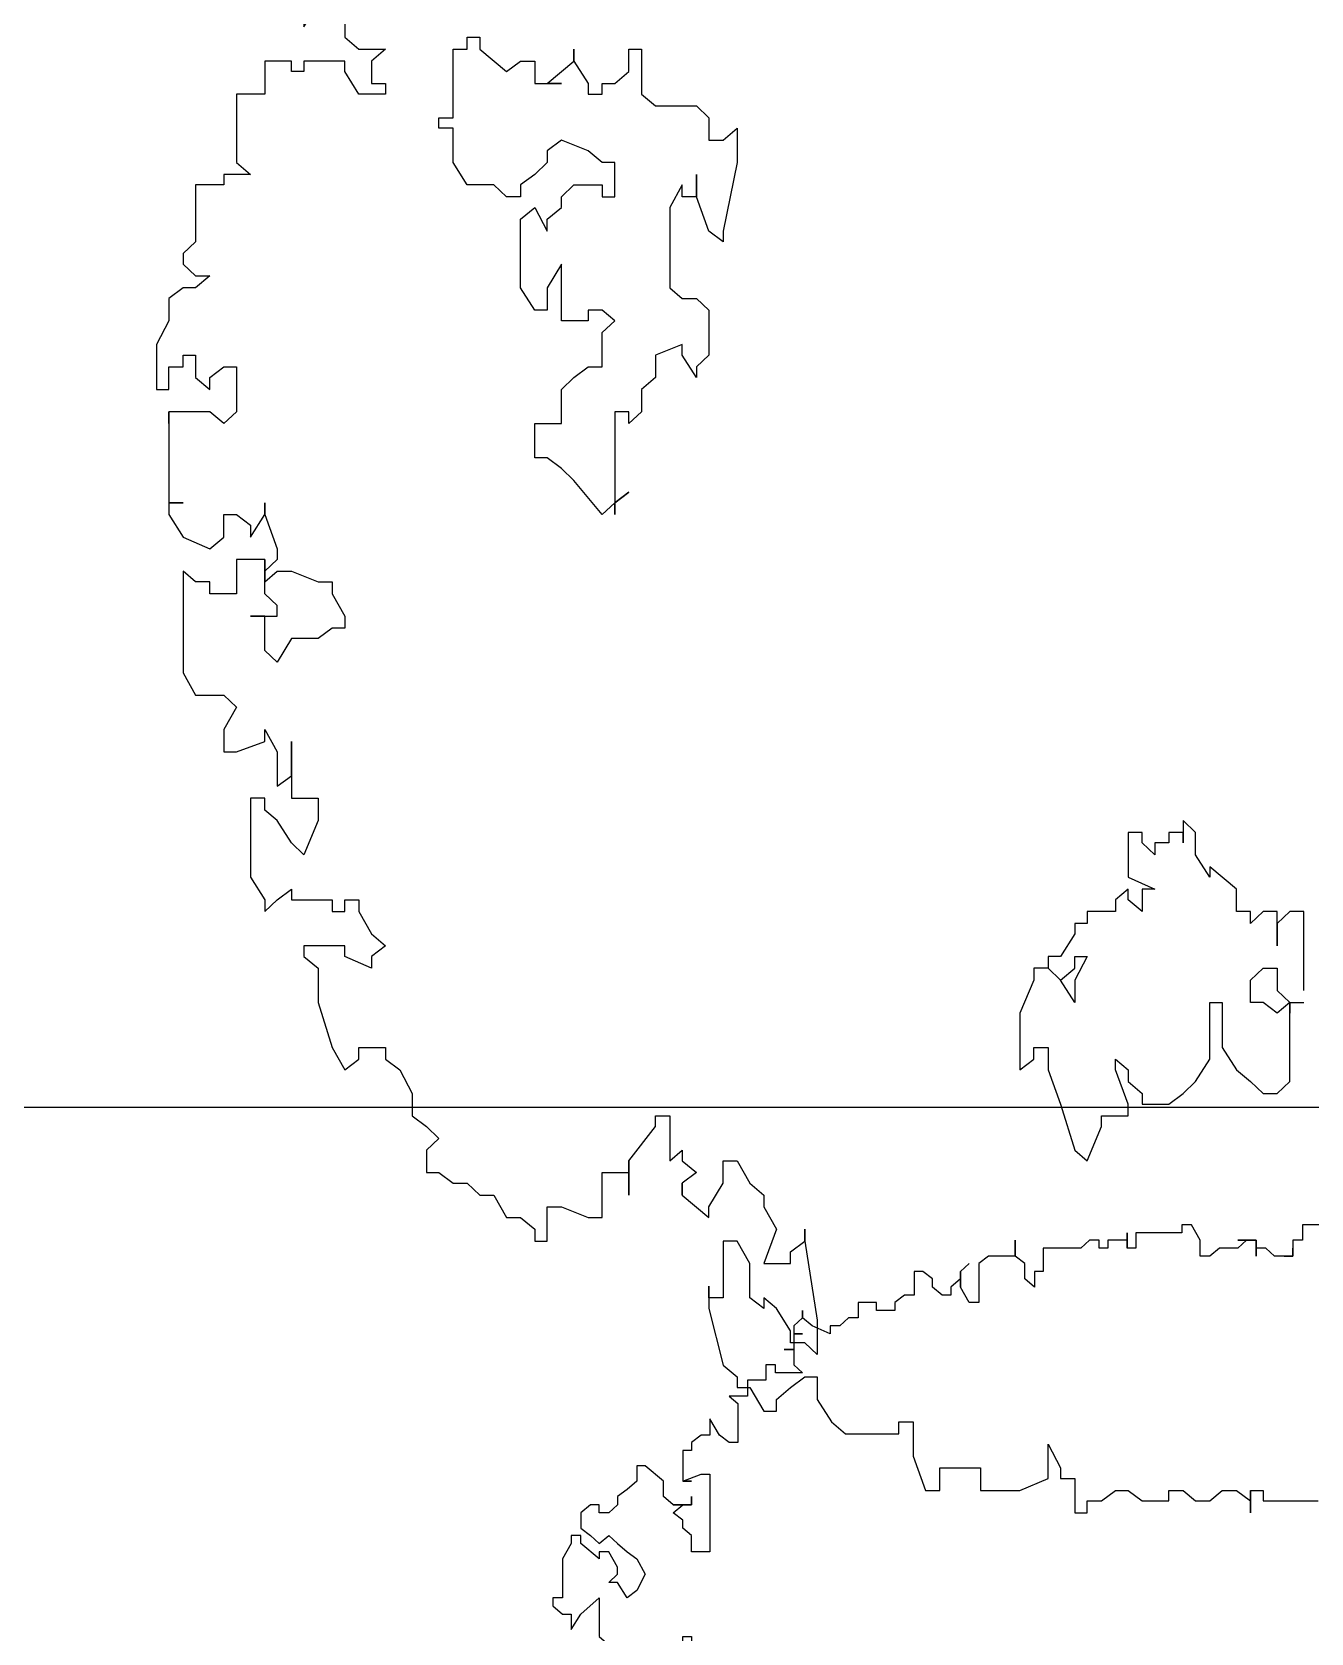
# Model space of a CAD drawing. Extents: x -30 to 1202, y 231 to 898.
# Drawn here: x 430.193 to 432.936, y 411.579 to 415.013 of the extents above; entities that cross this region are included whole.
import ezdxf

# ---------------------------------------------------------------- set-up
doc = ezdxf.new("R2010")
doc.units = 0
doc.header["$LTSCALE"] = 0.04
doc.layers.get('0').update_dxf_attribs({"linetype": 'CONTINUOUS'})
for name, color, linetype in [('CONTORXXNP----00', 255, 'CONTINUOUS'), ('PISO', 1, 'CONTINUOUS'), ('PISOS', 1, 'CONTINUOUS')]:
    doc.layers.add(name, color=color, linetype=linetype)
doc.styles.get("Standard").update_dxf_attribs({"font": 'romans.shx'})

# ---------------------------------------------------------------- blocks, each defined once
blk = doc.blocks.new('ARB3')
for p, q in [((-0.49799, 0.08762), (-0.49799, 0.07454)), ((-0.49799, -0.00466), (-0.49799, -0.01158)), ((-0.49799, -0.01158), (-0.49217, -0.01158)), ((-0.49217, -0.01158), (-0.49217, -0.04465))]:
    blk.add_line(p, q)
at = {"color": 0}
for p, q in [((-0.49799, 0.07454), (-0.48701, 0.07454)), ((-0.48701, 0.07454), (-0.48701, 0.06762)), ((-0.48701, 0.06762), (-0.47538, 0.06762)), ((-0.47538, 0.06762), (-0.48119, 0.06762)), ((-0.48119, 0.06762), (-0.47538, 0.06762)), ((-0.47538, 0.06762), (-0.47538, 0.06147)), ((-0.47538, 0.06147), (-0.47538, 0.06762)), ((-0.47538, 0.06762), (-0.47538, 0.05455)), ((-0.47538, 0.05455), (-0.48119, 0.0484)), ((-0.48119, 0.0484), (-0.48119, 0.04148)), ((0.51349, 0.02149), (0.51349, 0.0484)), ((-0.47538, 0.04148), (-0.48701, 0.04148)), ((-0.48701, 0.04148), (-0.48701, 0.02841)), ((-0.48119, 0.04148), (-0.47538, 0.04148)), ((0.26353, 0.04148), (0.22477, 0.04148)), ((0.22477, 0.04148), (0.22477, 0.03456)), ((0.26934, 0.03456), (0.26934, 0.04148)), ((-0.48701, 0.02841), (-0.48701, 0.03456)), ((-0.48701, 0.03456), (-0.48119, 0.02841)), ((0.22477, 0.03456), (0.23059, 0.02841)), ((0.26353, 0.02841), (0.26934, 0.03456)), ((0.30809, 0.03456), (0.26934, 0.03456)), ((0.26934, 0.03456), (0.27451, 0.02841)), ((0.26934, 0.03456), (0.27451, 0.03456)), ((0.27451, 0.03456), (0.26934, 0.03456)), ((0.31391, 0.02841), (0.30809, 0.03456)), ((-0.48119, 0.02841), (-0.48119, 0.01533)), ((0.24157, 0.02841), (0.22477, 0.02841)), ((0.22477, 0.02841), (0.22477, 0.02149)), ((0.23059, 0.02841), (0.24157, 0.02841)), ((0.25255, 0.02149), (0.25255, 0.02841)), ((0.25255, 0.02841), (0.26353, 0.02841)), ((0.27451, 0.02841), (0.26934, 0.02149)), ((0.31391, 0.02149), (0.31391, 0.02841)), ((0.22477, 0.02149), (0.23059, 0.01533)), ((0.25836, 0.01533), (0.25255, 0.02149)), ((0.26934, 0.02149), (0.26934, 0.01533)), ((0.30809, 0.01533), (0.31391, 0.02149)), ((0.50832, 0.01533), (0.50832, 0.02149)), ((0.50832, 0.02149), (0.51349, 0.02149)), ((-0.48119, 0.01533), (-0.47538, 0.00841)), ((-0.47538, 0.00841), (-0.47538, 0.00149)), ((0.21379, 0.00841), (0.20281, -0.00466)), ((0.22477, 0.00841), (0.21379, 0.00841)), ((0.23059, 0.01533), (0.22477, 0.01533)), ((0.22477, 0.01533), (0.22477, 0.00841)), ((0.26934, 0.01533), (0.25836, 0.01533)), ((0.2913, 0.00149), (0.30228, 0.00841)), ((0.30228, 0.00841), (0.30809, 0.01533)), ((0.50832, 0.00841), (0.51349, 0.01533)), ((0.5193, 0.01533), (0.50832, 0.01533)), ((0.50832, 0.00149), (0.50832, 0.00841)), ((0.51349, 0.01533), (0.5193, 0.01533)), ((-0.48701, 0.00149), (-0.49799, -0.00466)), ((-0.47538, 0.00149), (-0.48701, 0.00149)), ((0.26934, -0.00466), (0.26934, 0.00149)), ((0.26934, 0.00149), (0.2913, 0.00149)), ((0.51349, -0.00466), (0.50832, 0.00149)), ((0.20798, -0.00466), (0.197, -0.01158)), ((0.20281, -0.00466), (0.20798, -0.00466)), ((0.29711, -0.00466), (0.26934, -0.00466)), ((0.30809, -0.01158), (0.29711, -0.00466)), ((0.51349, -0.01158), (0.51349, -0.00466)), ((0.18602, -0.01158), (0.18021, -0.01773)), ((0.197, -0.01158), (0.18602, -0.01158)), ((0.31391, -0.01773), (0.30809, -0.01158)), ((0.50832, -0.01773), (0.51349, -0.01158)), ((0.18021, -0.01773), (0.19119, -0.01773)), ((0.19119, -0.01773), (0.18602, -0.01773)), ((0.18602, -0.01773), (0.18602, -0.02465)), ((0.31907, -0.02465), (0.31391, -0.01773)), ((0.50832, -0.02465), (0.50832, -0.01773)), ((0.18602, -0.02465), (0.19119, -0.02465)), ((0.19119, -0.02465), (0.19119, -0.03157)), ((0.31907, -0.03773), (0.31907, -0.02465)), ((0.51349, -0.02465), (0.50832, -0.02465)), ((0.51349, -0.03773), (0.51349, -0.02465)), ((0.19119, -0.03773), (0.18602, -0.03773)), ((0.18602, -0.03773), (0.18602, -0.04465)), ((0.19119, -0.03157), (0.197, -0.03157)), ((0.197, -0.03157), (0.19119, -0.03773)), ((0.20798, -0.04465), (0.21379, -0.03157)), ((0.21379, -0.03157), (0.21379, -0.03773)), ((0.21379, -0.03773), (0.22477, -0.03773)), ((0.22477, -0.03773), (0.21896, -0.04465)), ((0.30809, -0.04465), (0.31391, -0.03773)), ((0.31391, -0.03773), (0.31907, -0.03773)), ((0.50832, -0.04465), (0.51349, -0.03773)), ((-0.49217, -0.04465), (-0.48119, -0.04465)), ((-0.48119, -0.04465), (-0.48119, -0.0508)), ((0.18602, -0.04465), (0.20798, -0.04465)), ((0.21896, -0.04465), (0.21379, -0.04465)), ((0.21379, -0.04465), (0.21896, -0.0508)), ((0.29711, -0.0508), (0.30228, -0.04465)), ((0.31907, -0.04465), (0.30228, -0.0508)), ((0.30228, -0.04465), (0.30809, -0.04465)), ((0.32489, -0.04465), (0.31907, -0.04465)), ((0.32489, -0.05772), (0.32489, -0.04465)), ((0.50832, -0.0508), (0.50832, -0.04465)), ((-0.48119, -0.0508), (-0.49217, -0.0508)), ((-0.49217, -0.0508), (-0.48701, -0.0508)), ((-0.48701, -0.0508), (-0.48701, -0.06464)), ((0.21896, -0.0508), (0.22477, -0.0508)), ((0.22477, -0.0508), (0.22477, -0.06464)), ((0.30228, -0.0508), (0.29711, -0.0508)), ((0.51349, -0.05772), (0.50832, -0.0508)), ((0.33005, -0.05772), (0.32489, -0.05772)), ((0.34685, -0.06464), (0.33005, -0.05772)), ((0.51349, -0.06464), (0.51349, -0.05772)), ((-0.48701, -0.06464), (-0.48119, -0.06464)), ((-0.48119, -0.06464), (-0.48119, -0.07079)), ((0.22477, -0.06464), (0.23059, -0.06464)), ((0.23059, -0.06464), (0.23059, -0.07079)), ((0.24673, -0.07079), (0.24673, -0.06464)), ((0.24673, -0.06464), (0.25836, -0.07079)), ((0.34168, -0.07079), (0.34685, -0.06464)), ((0.5193, -0.06464), (0.51349, -0.06464)), ((0.5193, -0.07079), (0.5193, -0.06464)), ((-0.48119, -0.07079), (-0.48701, -0.07079)), ((-0.48701, -0.07079), (-0.48701, -0.07771)), ((-0.48701, -0.07771), (-0.48119, -0.08386)), ((0.23059, -0.07079), (0.23575, -0.07079)), ((0.23575, -0.07079), (0.24673, -0.07771)), ((0.25255, -0.07079), (0.24673, -0.07079)), ((0.24673, -0.07771), (0.24673, -0.08386)), ((0.25836, -0.07771), (0.25255, -0.07079)), ((0.25255, -0.08386), (0.25836, -0.07771)), ((0.25836, -0.07771), (0.25255, -0.08386)), ((0.25836, -0.07079), (0.26934, -0.07079)), ((0.26934, -0.07079), (0.25836, -0.07771)), ((0.30228, -0.08386), (0.31907, -0.07771)), ((0.31907, -0.07771), (0.34168, -0.07079)), ((0.48572, -0.08386), (0.49734, -0.07771)), ((0.49734, -0.07771), (0.50251, -0.07771)), ((0.50251, -0.07771), (0.50251, -0.07079)), ((0.50251, -0.07079), (0.5193, -0.07079)), ((-0.48119, -0.08386), (-0.48119, -0.11078)), ((0.24673, -0.08386), (0.25255, -0.08386)), ((0.25255, -0.08386), (0.25255, -0.09078)), ((0.2913, -0.09078), (0.2913, -0.08386)), ((0.2913, -0.08386), (0.30228, -0.08386)), ((0.50251, -0.08386), (0.48572, -0.08386)), ((0.50832, -0.0977), (0.50251, -0.08386)), ((0.25255, -0.09078), (0.25836, -0.09078)), ((0.25836, -0.09078), (0.27451, -0.0977)), ((0.29711, -0.09078), (0.2913, -0.09078)), ((0.30228, -0.0977), (0.29711, -0.09078)), ((0.27451, -0.0977), (0.30228, -0.0977)), ((0.50832, -0.11693), (0.50832, -0.0977)), ((-0.48119, -0.11078), (-0.4644, -0.11078)), ((-0.4644, -0.11078), (-0.4644, -0.11693)), ((-0.4644, -0.11693), (-0.45342, -0.11693)), ((-0.45342, -0.11693), (-0.45923, -0.12385)), ((0.49734, -0.13692), (0.49734, -0.11693)), ((0.49734, -0.11693), (0.50832, -0.11693)), ((-0.47021, -0.12385), (-0.47538, -0.13077)), ((-0.45923, -0.12385), (-0.47021, -0.12385)), ((-0.47538, -0.13077), (-0.48701, -0.13077)), ((-0.48701, -0.13077), (-0.47538, -0.13077)), ((-0.47538, -0.13077), (-0.47538, -0.14999)), ((0.50832, -0.13692), (0.49734, -0.13692)), ((0.50832, -0.14384), (0.50832, -0.13692)), ((0.49153, -0.14999), (0.50832, -0.14384)), ((-0.47538, -0.14999), (-0.47021, -0.15691)), ((0.47474, -0.15691), (0.47474, -0.14999)), ((0.47474, -0.14999), (0.49153, -0.14999)), ((-0.47021, -0.15691), (-0.44244, -0.15691)), ((-0.4644, -0.16999), (-0.47021, -0.16383)), ((-0.47021, -0.16383), (-0.4644, -0.16999)), ((-0.44244, -0.16383), (-0.45342, -0.16999)), ((-0.44244, -0.15691), (-0.44244, -0.16383)), ((0.48055, -0.15691), (0.47474, -0.15691)), ((0.48055, -0.18306), (0.48055, -0.15691)), ((-0.45342, -0.16999), (-0.4644, -0.16999)), ((-0.4644, -0.16999), (-0.45923, -0.16999)), ((-0.45923, -0.16999), (-0.45342, -0.17691)), ((-0.45342, -0.17691), (-0.44761, -0.17691)), ((-0.44761, -0.17691), (-0.44761, -0.18306)), ((-0.44761, -0.18306), (-0.45342, -0.18998)), ((0.47474, -0.18998), (0.48055, -0.18306)), ((-0.45923, -0.18998), (-0.4644, -0.1969)), ((-0.45342, -0.18998), (-0.45923, -0.18998)), ((0.46375, -0.1969), (0.47474, -0.18998)), ((-0.4644, -0.1969), (-0.4644, -0.20305)), ((-0.4644, -0.20305), (-0.44761, -0.20305)), ((-0.44761, -0.20305), (-0.44761, -0.20997)), ((0.38625, -0.20305), (0.38043, -0.20305)), ((0.38043, -0.20305), (0.38625, -0.20305)), ((0.38625, -0.20305), (0.425, -0.1969)), ((0.39141, -0.20997), (0.38625, -0.20305)), ((0.425, -0.1969), (0.44179, -0.1969)), ((0.44179, -0.1969), (0.43598, -0.20305)), ((0.43598, -0.20305), (0.43598, -0.20997)), ((0.45277, -0.20305), (0.45277, -0.1969)), ((0.45277, -0.1969), (0.46375, -0.1969)), ((0.45794, -0.20997), (0.45277, -0.20305)), ((-0.44761, -0.20997), (-0.44244, -0.21689)), ((0.39723, -0.20997), (0.39141, -0.20997)), ((0.39723, -0.22305), (0.39723, -0.20997)), ((0.43017, -0.20997), (0.41919, -0.21689)), ((0.43598, -0.20997), (0.43017, -0.20997)), ((0.46375, -0.21689), (0.45794, -0.20997)), ((-0.44244, -0.21689), (-0.43663, -0.21689)), ((-0.43663, -0.21689), (-0.43663, -0.22997)), ((0.36945, -0.22305), (0.38043, -0.21689)), ((0.38043, -0.21689), (0.39723, -0.22305)), ((0.41919, -0.21689), (0.41402, -0.22305)), ((0.46957, -0.21689), (0.46375, -0.21689)), ((0.46957, -0.22305), (0.46957, -0.21689)), ((0.35783, -0.22997), (0.36364, -0.22305)), ((0.36364, -0.22305), (0.36945, -0.22305)), ((0.41402, -0.22305), (0.41919, -0.22305)), ((0.41919, -0.22305), (0.41402, -0.22997)), ((0.45794, -0.22997), (0.46957, -0.22305)), ((-0.43663, -0.22997), (-0.44244, -0.22997)), ((-0.44244, -0.22997), (-0.44244, -0.24304)), ((0.34685, -0.23612), (0.35783, -0.22997)), ((0.39723, -0.22997), (0.38625, -0.23612)), ((0.41402, -0.22997), (0.39723, -0.22997)), ((0.45794, -0.23612), (0.45794, -0.22997)), ((-0.44244, -0.24304), (-0.43146, -0.24304)), ((-0.43146, -0.24304), (-0.43146, -0.24996)), ((-0.15308, -0.24304), (-0.15889, -0.23612)), ((-0.15889, -0.23612), (-0.1421, -0.23612)), ((-0.15308, -0.24996), (-0.15308, -0.24304)), ((-0.1421, -0.23612), (-0.10851, -0.24304)), ((-0.10851, -0.24304), (-0.10334, -0.24304)), ((-0.10334, -0.24304), (-0.10851, -0.24996)), ((0.34685, -0.24304), (0.34685, -0.23612)), ((0.35783, -0.24304), (0.34685, -0.24304)), ((0.36945, -0.24996), (0.35783, -0.24304)), ((0.38625, -0.23612), (0.38625, -0.24304)), ((0.38625, -0.24304), (0.41402, -0.24304)), ((0.41402, -0.24304), (0.41402, -0.24996)), ((0.41919, -0.24996), (0.44696, -0.24304)), ((0.44696, -0.24304), (0.45277, -0.23612)), ((0.45277, -0.23612), (0.45794, -0.23612)), ((-0.43146, -0.24996), (-0.42565, -0.25611)), ((-0.16987, -0.25611), (-0.16406, -0.24996)), ((-0.16406, -0.24996), (-0.15308, -0.24996)), ((-0.10851, -0.24996), (-0.1253, -0.25611)), ((-0.07557, -0.25611), (-0.06976, -0.24996)), ((-0.06976, -0.24996), (-0.0478, -0.24996)), ((-0.0478, -0.24996), (-0.04198, -0.25611)), ((0.36364, -0.26303), (0.37462, -0.24996)), ((0.37462, -0.24996), (0.36945, -0.24996)), ((0.41402, -0.24996), (0.40821, -0.24996)), ((0.40821, -0.24996), (0.41919, -0.24996)), ((-0.42565, -0.25611), (-0.42565, -0.26303)), ((-0.16987, -0.2761), (-0.16987, -0.25611)), ((-0.1253, -0.25611), (-0.13628, -0.25611)), ((-0.13628, -0.25611), (-0.1253, -0.25611)), ((-0.1253, -0.25611), (-0.1253, -0.26303)), ((-0.07557, -0.26303), (-0.07557, -0.25611)), ((-0.03682, -0.25611), (-0.0478, -0.26303)), ((-0.04198, -0.25611), (-0.03682, -0.25611)), ((0.34685, -0.26303), (0.35266, -0.25611)), ((0.35266, -0.25611), (0.35783, -0.26303)), ((-0.42565, -0.26303), (-0.41983, -0.26303)), ((-0.41983, -0.26303), (-0.42565, -0.2761)), ((-0.1253, -0.26303), (-0.13112, -0.26303)), ((-0.13112, -0.26303), (-0.12014, -0.26918)), ((-0.08074, -0.26918), (-0.07557, -0.26303)), ((-0.0478, -0.26303), (-0.05296, -0.26303)), ((-0.05296, -0.26303), (-0.0478, -0.2761)), ((0.34685, -0.26918), (0.34168, -0.26303)), ((0.34168, -0.26303), (0.34685, -0.26303)), ((0.35783, -0.26303), (0.36364, -0.26303)), ((0.36364, -0.26303), (0.35783, -0.26303)), ((0.35783, -0.26303), (0.36364, -0.26303)), ((-0.12014, -0.26918), (-0.08074, -0.26918)), ((0.32489, -0.2761), (0.32489, -0.26918)), ((0.32489, -0.26918), (0.34685, -0.26918)), ((-0.42565, -0.2761), (-0.43146, -0.28302)), ((-0.17568, -0.28302), (-0.16987, -0.2761)), ((-0.0478, -0.2761), (-0.03682, -0.2761)), ((-0.03682, -0.2761), (-0.031, -0.28302)), ((0.33005, -0.2761), (0.32489, -0.2761)), ((0.34685, -0.28918), (0.33005, -0.2761)), ((-0.43146, -0.28302), (-0.43663, -0.28302)), ((-0.43663, -0.28302), (-0.43146, -0.28302)), ((-0.43146, -0.28302), (-0.42565, -0.28918)), ((-0.42565, -0.28918), (-0.41983, -0.28918)), ((-0.41983, -0.28918), (-0.41983, -0.28302)), ((-0.41983, -0.28302), (-0.41983, -0.28918)), ((-0.41983, -0.28918), (-0.40885, -0.28918)), ((-0.40885, -0.28918), (-0.40885, -0.2961)), ((-0.40885, -0.2961), (-0.40885, -0.28918)), ((-0.40885, -0.28918), (-0.39787, -0.28918)), ((-0.39787, -0.28918), (-0.39206, -0.28302)), ((-0.39206, -0.28302), (-0.39206, -0.30225)), ((-0.19764, -0.28918), (-0.19764, -0.28302)), ((-0.19764, -0.28302), (-0.17568, -0.28302)), ((-0.18666, -0.28918), (-0.19764, -0.28918)), ((-0.18085, -0.2961), (-0.18666, -0.28918)), ((-0.031, -0.28302), (-0.02002, -0.28302)), ((-0.02002, -0.28302), (-0.01421, -0.28918)), ((-0.01421, -0.28918), (-0.02002, -0.28918)), ((-0.02002, -0.28918), (-0.02002, -0.2961)), ((0.02454, -0.2961), (0.01938, -0.28918)), ((0.01938, -0.28918), (0.02454, -0.2961)), ((0.36364, -0.28918), (0.34685, -0.28918)), ((0.35266, -0.30225), (0.35266, -0.28918)), ((0.35266, -0.28918), (0.36364, -0.28918)), ((-0.18085, -0.30225), (-0.18085, -0.2961)), ((-0.1253, -0.2961), (-0.1421, -0.2961)), ((-0.1421, -0.2961), (-0.1421, -0.30225)), ((-0.1253, -0.30225), (-0.1253, -0.2961)), ((-0.06459, -0.2961), (-0.06976, -0.30225)), ((-0.05878, -0.30225), (-0.06459, -0.2961)), ((-0.02002, -0.2961), (0.03036, -0.2961)), ((0.03036, -0.2961), (0.02454, -0.2961)), ((0.02454, -0.2961), (0.03036, -0.30225)), ((-0.39206, -0.30225), (-0.39787, -0.30225)), ((-0.39787, -0.30225), (-0.39787, -0.30917)), ((-0.17568, -0.30225), (-0.18085, -0.30225)), ((-0.17568, -0.30917), (-0.17568, -0.30225)), ((-0.1421, -0.30225), (-0.14791, -0.30917)), ((-0.13112, -0.31609), (-0.13112, -0.30225)), ((-0.13112, -0.30225), (-0.1253, -0.30225)), ((-0.06976, -0.30225), (-0.06976, -0.30917)), ((-0.04198, -0.30225), (-0.05878, -0.30225)), ((-0.04198, -0.30917), (-0.04198, -0.30225)), ((0.03036, -0.30225), (0.01356, -0.31609)), ((0.37462, -0.30225), (0.35266, -0.30225)), ((0.37462, -0.30917), (0.37462, -0.30225)), ((-0.39787, -0.30917), (-0.38689, -0.30917)), ((-0.38689, -0.30917), (-0.38689, -0.32224)), ((-0.19183, -0.31609), (-0.18085, -0.30917)), ((-0.18085, -0.30917), (-0.17568, -0.30917)), ((-0.14791, -0.30917), (-0.15308, -0.32224)), ((-0.06976, -0.30917), (-0.06459, -0.30917)), ((-0.06459, -0.30917), (-0.06459, -0.32224)), ((-0.03682, -0.31609), (-0.04198, -0.30917)), ((0.36945, -0.32224), (0.37462, -0.30917)), ((-0.19183, -0.31609), (-0.19764, -0.31609)), ((-0.19764, -0.31609), (-0.19183, -0.31609)), ((-0.18085, -0.32916), (-0.19183, -0.31609)), ((-0.1253, -0.32224), (-0.13112, -0.31609)), ((-0.031, -0.32224), (-0.03682, -0.31609)), ((0.01356, -0.31609), (0.00775, -0.32224)), ((-0.38689, -0.32224), (-0.37527, -0.32224)), ((-0.37527, -0.32224), (-0.37527, -0.33531)), ((-0.37527, -0.33531), (-0.3701, -0.32916)), ((-0.3701, -0.32916), (-0.34233, -0.32916)), ((-0.34233, -0.32916), (-0.34233, -0.33531)), ((-0.18085, -0.33531), (-0.18085, -0.32224)), ((-0.18085, -0.32224), (-0.18085, -0.32916)), ((-0.18085, -0.32916), (-0.18085, -0.32224)), ((-0.18085, -0.32224), (-0.18085, -0.32916)), ((-0.15308, -0.32224), (-0.14791, -0.32916)), ((-0.14791, -0.32916), (-0.1421, -0.32916)), ((-0.1421, -0.32916), (-0.13628, -0.33531)), ((-0.12014, -0.32224), (-0.1253, -0.32224)), ((-0.11432, -0.32916), (-0.12014, -0.32224)), ((-0.12014, -0.33531), (-0.10851, -0.32916)), ((-0.10851, -0.32916), (-0.11432, -0.32916)), ((-0.06459, -0.32224), (-0.09236, -0.32224)), ((-0.09236, -0.32224), (-0.08074, -0.32916)), ((-0.08074, -0.32916), (-0.06976, -0.32916)), ((-0.06976, -0.32916), (-0.06976, -0.33531)), ((-0.01421, -0.32224), (-0.031, -0.32224)), ((-0.01421, -0.33531), (-0.01421, -0.32224)), ((0.00775, -0.32224), (0.00258, -0.32916)), ((0.00258, -0.32916), (0.00258, -0.33531)), ((0.36945, -0.32916), (0.36945, -0.32224)), ((0.38625, -0.32916), (0.36945, -0.32916)), ((0.38625, -0.33531), (0.38625, -0.32916)), ((-0.34233, -0.33531), (-0.34749, -0.34223)), ((-0.19183, -0.34223), (-0.19183, -0.33531)), ((-0.19183, -0.33531), (-0.18085, -0.33531)), ((-0.13628, -0.33531), (-0.13112, -0.34223)), ((-0.11432, -0.34223), (-0.12014, -0.33531)), ((-0.06976, -0.33531), (-0.08074, -0.34223)), ((0.00258, -0.33531), (-0.01421, -0.33531)), ((0.37462, -0.34223), (0.38043, -0.33531)), ((0.38043, -0.33531), (0.38625, -0.33531)), ((-0.34749, -0.34223), (-0.35912, -0.34916)), ((-0.18666, -0.34916), (-0.19183, -0.34223)), ((-0.13112, -0.34223), (-0.1253, -0.34223)), ((-0.1253, -0.34223), (-0.1253, -0.34916)), ((-0.08074, -0.34223), (-0.11432, -0.34223)), ((0.37462, -0.34916), (0.37462, -0.34223)), ((-0.35912, -0.34916), (-0.34749, -0.34916)), ((-0.34749, -0.34916), (-0.34749, -0.35531)), ((-0.31972, -0.35531), (-0.31972, -0.34916)), ((-0.31972, -0.34916), (-0.26417, -0.34916)), ((-0.26417, -0.34916), (-0.26417, -0.36223)), ((-0.19764, -0.36223), (-0.18666, -0.34916)), ((-0.1253, -0.34916), (-0.13112, -0.35531)), ((0.36364, -0.35531), (0.37462, -0.34916)), ((-0.34749, -0.35531), (-0.34233, -0.36223)), ((-0.31455, -0.36838), (-0.31972, -0.35531)), ((-0.13112, -0.35531), (-0.13112, -0.36838)), ((0.36364, -0.36223), (0.36364, -0.35531)), ((-0.34233, -0.36223), (-0.33651, -0.36223)), ((-0.33651, -0.36223), (-0.33651, -0.36838)), ((-0.33651, -0.36838), (-0.31455, -0.36838)), ((-0.31455, -0.36838), (-0.31455, -0.36223)), ((-0.31455, -0.36223), (-0.31455, -0.36838)), ((-0.29776, -0.36223), (-0.30357, -0.36223)), ((-0.30357, -0.36223), (-0.29776, -0.36223)), ((-0.29776, -0.36838), (-0.29776, -0.36223)), ((-0.29776, -0.36223), (-0.29776, -0.3753)), ((-0.29195, -0.3753), (-0.29776, -0.36838)), ((-0.28678, -0.36838), (-0.29195, -0.3753)), ((-0.28097, -0.36838), (-0.28678, -0.36838)), ((-0.2758, -0.36223), (-0.28097, -0.36838)), ((-0.26417, -0.36223), (-0.2758, -0.36223)), ((-0.20346, -0.36838), (-0.20346, -0.36223)), ((-0.20346, -0.36223), (-0.19764, -0.36223)), ((-0.19764, -0.36838), (-0.20346, -0.36838)), ((-0.19764, -0.3753), (-0.19764, -0.36838)), ((-0.13112, -0.36838), (-0.1421, -0.3753)), ((0.35783, -0.36838), (0.36364, -0.36223)), ((0.35783, -0.3753), (0.35783, -0.36838)), ((-0.29776, -0.3753), (-0.30357, -0.38222)), ((-0.16406, -0.3753), (-0.19764, -0.3753)), ((-0.16406, -0.38222), (-0.16406, -0.3753)), ((-0.1421, -0.3753), (-0.15889, -0.3753)), ((-0.15889, -0.3753), (-0.15889, -0.38222)), ((0.35266, -0.38222), (0.35783, -0.3753)), ((-0.31455, -0.38222), (-0.32553, -0.39529)), ((-0.30357, -0.38222), (-0.31455, -0.38222)), ((-0.15889, -0.38222), (-0.16406, -0.38222)), ((0.33005, -0.38837), (0.33587, -0.38222)), ((0.33587, -0.38222), (0.34168, -0.38837)), ((0.35266, -0.38837), (0.35266, -0.38222)), ((0.32489, -0.39529), (0.33005, -0.38837)), ((0.34168, -0.38837), (0.35266, -0.38837)), ((-0.32553, -0.39529), (-0.32553, -0.40144)), ((-0.25901, -0.40144), (-0.24802, -0.39529)), ((-0.24802, -0.39529), (-0.2364, -0.40144)), ((0.30228, -0.40144), (0.31391, -0.39529)), ((0.31391, -0.39529), (0.32489, -0.39529)), ((-0.32553, -0.40144), (-0.31455, -0.40144)), ((-0.31455, -0.40144), (-0.30874, -0.40837)), ((-0.26417, -0.40837), (-0.25901, -0.40144)), ((-0.2364, -0.40144), (-0.23123, -0.40837)), ((0.29711, -0.40837), (0.30228, -0.40144)), ((-0.30874, -0.40837), (-0.30357, -0.41529)), ((-0.30357, -0.41529), (-0.29776, -0.41529)), ((-0.29776, -0.41529), (-0.29195, -0.42144)), ((-0.2758, -0.42144), (-0.26999, -0.41529)), ((-0.26999, -0.41529), (-0.26417, -0.40837)), ((-0.25319, -0.41529), (-0.26417, -0.42144)), ((-0.24802, -0.41529), (-0.25319, -0.41529)), ((-0.24221, -0.42144), (-0.24802, -0.41529)), ((-0.23123, -0.40837), (-0.24221, -0.41529)), ((-0.24221, -0.41529), (-0.24221, -0.42144)), ((-0.19764, -0.42144), (-0.19764, -0.40837)), ((-0.19764, -0.40837), (-0.19183, -0.41529)), ((-0.19183, -0.41529), (-0.18085, -0.41529)), ((-0.18085, -0.41529), (-0.18085, -0.40837)), ((-0.18085, -0.40837), (-0.17568, -0.40837)), ((-0.17568, -0.40837), (-0.17568, -0.42144)), ((0.22477, -0.42144), (0.23575, -0.41529)), ((0.23575, -0.41529), (0.24157, -0.40837)), ((0.24157, -0.40837), (0.24673, -0.41529)), ((0.24673, -0.41529), (0.25255, -0.41529)), ((0.25255, -0.41529), (0.24673, -0.42836)), ((0.2913, -0.42144), (0.2913, -0.40837)), ((0.2913, -0.40837), (0.29711, -0.40837)), ((-0.29195, -0.42144), (-0.29195, -0.42836)), ((-0.26999, -0.42836), (-0.2758, -0.42144)), ((-0.26417, -0.42144), (-0.26417, -0.42836)), ((-0.20346, -0.42836), (-0.19764, -0.42144)), ((-0.17568, -0.42144), (-0.18666, -0.42836)), ((0.21896, -0.42836), (0.21896, -0.42144)), ((0.21896, -0.42144), (0.22477, -0.42144)), ((0.29711, -0.42144), (0.2913, -0.42144)), ((0.30228, -0.42836), (0.29711, -0.42144)), ((-0.29195, -0.42836), (-0.29776, -0.42836)), ((-0.29776, -0.42836), (-0.29776, -0.43451)), ((-0.2758, -0.43451), (-0.26999, -0.42836)), ((-0.25901, -0.42836), (-0.26999, -0.44143)), ((-0.26417, -0.42836), (-0.25901, -0.42836)), ((-0.21961, -0.44143), (-0.23123, -0.42836)), ((-0.23123, -0.42836), (-0.20346, -0.42836)), ((-0.18666, -0.42836), (-0.19183, -0.42836)), ((-0.19183, -0.42836), (-0.19183, -0.44835)), ((0.06911, -0.43451), (0.08009, -0.42836)), ((0.08009, -0.42836), (0.0859, -0.42836)), ((0.0859, -0.42836), (0.0859, -0.43451)), ((0.22477, -0.42836), (0.21896, -0.42836)), ((0.22477, -0.43451), (0.22477, -0.42836)), ((0.24673, -0.42836), (0.24157, -0.42836)), ((0.24157, -0.42836), (0.24157, -0.44835)), ((0.2913, -0.43451), (0.30228, -0.42836)), ((-0.29776, -0.43451), (-0.29195, -0.44143)), ((-0.28097, -0.44143), (-0.2758, -0.43451)), ((0.0633, -0.44143), (0.0633, -0.43451)), ((0.0633, -0.43451), (0.06911, -0.43451)), ((0.0859, -0.43451), (0.09107, -0.44143)), ((0.21896, -0.4545), (0.21896, -0.43451)), ((0.21896, -0.43451), (0.22477, -0.43451)), ((0.26934, -0.44143), (0.2913, -0.43451)), ((-0.29195, -0.44143), (-0.28097, -0.44143)), ((-0.26999, -0.44143), (-0.2758, -0.44143)), ((-0.2758, -0.44143), (-0.2758, -0.44835)), ((-0.20863, -0.44835), (-0.21961, -0.44143)), ((0.05813, -0.4545), (0.0633, -0.44143)), ((0.09107, -0.44143), (0.09107, -0.4545)), ((0.16923, -0.4545), (0.16923, -0.44143)), ((0.16923, -0.44143), (0.18021, -0.44143)), ((0.18021, -0.44143), (0.197, -0.44835)), ((0.24673, -0.44835), (0.25255, -0.44143)), ((0.25255, -0.44143), (0.26934, -0.44143)), ((-0.2758, -0.44835), (-0.26999, -0.44835)), ((-0.26999, -0.44835), (-0.25901, -0.4545)), ((-0.25901, -0.4545), (-0.23123, -0.4545)), ((-0.23123, -0.4545), (-0.23123, -0.46142)), ((-0.22542, -0.46142), (-0.21961, -0.4545)), ((-0.21961, -0.4545), (-0.21961, -0.44835)), ((-0.21961, -0.44835), (-0.20863, -0.44835)), ((-0.19183, -0.44835), (-0.18666, -0.44835)), ((-0.18666, -0.4545), (-0.19183, -0.4545)), ((-0.19183, -0.4545), (-0.19183, -0.46758)), ((-0.18666, -0.44835), (-0.18666, -0.4545)), ((0.05813, -0.46142), (0.05813, -0.4545)), ((0.09107, -0.4545), (0.1027, -0.46142)), ((0.15825, -0.4545), (0.14145, -0.4545)), ((0.14145, -0.4545), (0.16923, -0.4545)), ((0.16341, -0.46142), (0.15825, -0.4545)), ((0.19119, -0.4545), (0.18021, -0.46142)), ((0.197, -0.44835), (0.19119, -0.4545)), ((0.21896, -0.46142), (0.21379, -0.4545)), ((0.21379, -0.4545), (0.21896, -0.4545)), ((0.24157, -0.44835), (0.24673, -0.44835)), ((-0.23123, -0.46142), (-0.22542, -0.46142)), ((0.03036, -0.46758), (0.04715, -0.46142)), ((0.04715, -0.46142), (0.05232, -0.46142)), ((0.05232, -0.46142), (0.05813, -0.46758)), ((0.0633, -0.46758), (0.05813, -0.46142)), ((0.07492, -0.46142), (0.06911, -0.46758)), ((0.08009, -0.46142), (0.07492, -0.46142)), ((0.08009, -0.4745), (0.08009, -0.46142)), ((0.1027, -0.46142), (0.09688, -0.46758)), ((0.13564, -0.46758), (0.14662, -0.46142)), ((0.14662, -0.46142), (0.16341, -0.46142)), ((0.18021, -0.46142), (0.17504, -0.46758)), ((0.22477, -0.46758), (0.21896, -0.46142)), ((-0.19183, -0.46758), (-0.17568, -0.46758)), ((-0.17568, -0.46758), (-0.17568, -0.48142)), ((0.03036, -0.46758), (0.02454, -0.46758)), ((0.02454, -0.46758), (0.03036, -0.46758)), ((0.04134, -0.4745), (0.03036, -0.46758)), ((0.06911, -0.46758), (0.05232, -0.46758)), ((0.05232, -0.46758), (0.05232, -0.48142)), ((0.05813, -0.46758), (0.0633, -0.46758)), ((0.09688, -0.46758), (0.08009, -0.46758)), ((0.08009, -0.46758), (0.08009, -0.4745)), ((0.14145, -0.46758), (0.13564, -0.46758)), ((0.14662, -0.48142), (0.14145, -0.46758)), ((0.17504, -0.46758), (0.16923, -0.46758)), ((0.16923, -0.46758), (0.16923, -0.4745)), ((0.20798, -0.4745), (0.21896, -0.46758)), ((0.21896, -0.46758), (0.22477, -0.46758)), ((-0.1421, -0.48142), (-0.13628, -0.4745)), ((-0.13628, -0.4745), (-0.13628, -0.48757)), ((0.03036, -0.48142), (0.03552, -0.4745)), ((0.03552, -0.4745), (0.04134, -0.4745)), ((0.16923, -0.4745), (0.20798, -0.4745)), ((-0.17568, -0.48142), (-0.1421, -0.48142)), ((-0.04198, -0.48757), (-0.04198, -0.48142)), ((-0.04198, -0.48142), (-0.02002, -0.48142)), ((-0.02002, -0.48142), (-0.01421, -0.48757)), ((0.03036, -0.48757), (0.03036, -0.48142)), ((0.05232, -0.48142), (0.06911, -0.48142)), ((0.06911, -0.48142), (0.06911, -0.49449)), ((0.11885, -0.48757), (0.12466, -0.48142)), ((0.12466, -0.48142), (0.13564, -0.48757)), ((0.14662, -0.48757), (0.14662, -0.48142)), ((-0.13628, -0.48757), (-0.13112, -0.48757)), ((-0.13112, -0.48757), (-0.13112, -0.50141)), ((-0.03682, -0.49449), (-0.04198, -0.48757)), ((-0.01421, -0.48757), (-0.02002, -0.49449)), ((0.04134, -0.48757), (0.03036, -0.48757)), ((0.04715, -0.49449), (0.04134, -0.48757)), ((0.11885, -0.50141), (0.11885, -0.48757)), ((0.13564, -0.48757), (0.14662, -0.48757)), ((-0.13112, -0.50141), (-0.10334, -0.50141)), ((-0.10334, -0.50141), (-0.09753, -0.50756)), ((-0.09236, -0.50756), (-0.08655, -0.50141)), ((-0.08655, -0.50141), (-0.08655, -0.49449)), ((-0.08655, -0.49449), (-0.08074, -0.50141)), ((-0.08074, -0.50141), (-0.08074, -0.50756)), ((-0.0478, -0.50756), (-0.0478, -0.50141)), ((-0.0478, -0.50141), (-0.03682, -0.50141)), ((-0.03682, -0.50141), (-0.031, -0.49449)), ((-0.031, -0.49449), (-0.03682, -0.49449)), ((-0.02002, -0.49449), (-0.02002, -0.51448)), ((0.04134, -0.50756), (0.04715, -0.49449)), ((0.0633, -0.50141), (0.05813, -0.50756)), ((0.06911, -0.49449), (0.0633, -0.49449)), ((0.0633, -0.49449), (0.0633, -0.50141)), ((0.10786, -0.50756), (0.11885, -0.50141)), ((-0.09753, -0.50756), (-0.09236, -0.50756)), ((-0.08074, -0.50756), (-0.07557, -0.51448)), ((-0.04198, -0.50756), (-0.0478, -0.50756)), ((-0.04198, -0.51448), (-0.04198, -0.50756)), ((0.02454, -0.51448), (0.02454, -0.50756)), ((0.02454, -0.50756), (0.02454, -0.51448)), ((0.03036, -0.51448), (0.04134, -0.50756)), ((0.05813, -0.50756), (0.10786, -0.50756)), ((-0.07557, -0.51448), (-0.06459, -0.51448)), ((-0.06459, -0.51448), (-0.05296, -0.52063)), ((-0.031, -0.51448), (-0.04198, -0.51448)), ((-0.031, -0.52063), (-0.031, -0.51448)), ((-0.02002, -0.51448), (-0.01421, -0.51448)), ((-0.01421, -0.51448), (-0.02002, -0.51448)), ((-0.02002, -0.51448), (0.02454, -0.51448)), ((0.02454, -0.51448), (0.03036, -0.51448)), ((-0.05296, -0.52063), (-0.031, -0.52063))]:
    blk.add_line(p, q, dxfattribs=at)
at = {"layer": 'CONTORXXNP----00'}
for p, q in [((-0.49799, 0.08762), (-0.49799, 0.07454)), ((-0.49799, 0.07454), (-0.48701, 0.07454)), ((-0.48701, 0.07454), (-0.48701, 0.06762)), ((-0.48701, 0.06762), (-0.47538, 0.06762)), ((-0.48119, 0.06762), (-0.47538, 0.06762)), ((-0.47538, 0.06762), (-0.48119, 0.06762)), ((-0.47538, 0.06762), (-0.47538, 0.05455)), ((-0.47538, 0.06147), (-0.47538, 0.06762)), ((-0.47538, 0.06762), (-0.47538, 0.06147)), ((-0.47538, 0.05455), (-0.48119, 0.0484)), ((-0.48119, 0.0484), (-0.48119, 0.04148)), ((0.51349, 0.02149), (0.51349, 0.0484)), ((-0.48701, 0.04148), (-0.48119, 0.04148)), ((-0.48701, 0.03456), (-0.48701, 0.04148)), ((-0.48701, 0.03456), (-0.48119, 0.02841)), ((-0.48119, 0.02841), (-0.48119, 0.01533)), ((0.50832, 0.02149), (0.51349, 0.02149)), ((0.50832, 0.01533), (0.50832, 0.02149)), ((-0.48119, 0.01533), (-0.47538, 0.00841)), ((-0.47538, 0.00841), (-0.47538, 0.00149)), ((0.50832, 0.01533), (0.51349, 0.01533)), ((0.50832, 0.00841), (0.51349, 0.01533)), ((0.50832, 0.00149), (0.50832, 0.00841)), ((-0.48701, 0.00149), (-0.49799, -0.00466)), ((-0.47538, 0.00149), (-0.48701, 0.00149)), ((0.51349, -0.00466), (0.50832, 0.00149)), ((-0.49799, -0.00466), (-0.49799, -0.01158)), ((0.51349, -0.01158), (0.51349, -0.00466)), ((-0.49799, -0.01158), (-0.49217, -0.01158)), ((-0.49217, -0.01158), (-0.49217, -0.04465)), ((0.50832, -0.01773), (0.51349, -0.01158)), ((0.50832, -0.02465), (0.50832, -0.01773)), ((0.51349, -0.02465), (0.50832, -0.02465)), ((0.51349, -0.03773), (0.51349, -0.02465)), ((0.50832, -0.04465), (0.51349, -0.03773)), ((-0.49217, -0.04465), (-0.48119, -0.04465)), ((-0.48119, -0.04465), (-0.48119, -0.0508)), ((0.50832, -0.0508), (0.50832, -0.04465)), ((-0.48701, -0.0508), (-0.48119, -0.0508)), ((-0.48701, -0.0508), (-0.48701, -0.06464)), ((0.51349, -0.05772), (0.50832, -0.0508)), ((0.51349, -0.06464), (0.51349, -0.05772)), ((-0.48701, -0.06464), (-0.48119, -0.06464)), ((-0.48119, -0.06464), (-0.48119, -0.07079)), ((0.5193, -0.06464), (0.51349, -0.06464)), ((0.5193, -0.07079), (0.5193, -0.06464)), ((-0.48701, -0.07079), (-0.48701, -0.07771)), ((-0.48119, -0.07079), (-0.48701, -0.07079)), ((-0.48701, -0.07771), (-0.48119, -0.08386)), ((0.48572, -0.08386), (0.49734, -0.07771)), ((0.49734, -0.07771), (0.50251, -0.07771)), ((0.50251, -0.07079), (0.5193, -0.07079)), ((0.50251, -0.07771), (0.50251, -0.07079)), ((-0.48119, -0.08386), (-0.48119, -0.11078)), ((0.50251, -0.08386), (0.48572, -0.08386)), ((0.50832, -0.0977), (0.50251, -0.08386)), ((0.50832, -0.11693), (0.50832, -0.0977)), ((-0.48119, -0.11078), (-0.4644, -0.11078)), ((-0.4644, -0.11078), (-0.4644, -0.11693)), ((-0.4644, -0.11693), (-0.45342, -0.11693)), ((-0.45342, -0.11693), (-0.45923, -0.12385)), ((0.49734, -0.11693), (0.50832, -0.11693)), ((0.49734, -0.13692), (0.49734, -0.11693)), ((-0.47021, -0.12385), (-0.47538, -0.13077)), ((-0.45923, -0.12385), (-0.47021, -0.12385)), ((-0.47538, -0.13077), (-0.47538, -0.14999)), ((0.50832, -0.13692), (0.49734, -0.13692)), ((0.50832, -0.14384), (0.50832, -0.13692)), ((0.49153, -0.14999), (0.50832, -0.14384)), ((-0.47538, -0.14999), (-0.47021, -0.15691)), ((0.47474, -0.14999), (0.49153, -0.14999)), ((0.47474, -0.15691), (0.47474, -0.14999)), ((-0.47021, -0.15691), (-0.44244, -0.15691)), ((-0.44244, -0.16383), (-0.45342, -0.16999)), ((-0.44244, -0.15691), (-0.44244, -0.16383)), ((0.48055, -0.15691), (0.47474, -0.15691)), ((0.48055, -0.18306), (0.48055, -0.15691)), ((-0.45923, -0.16999), (-0.45342, -0.16999)), ((-0.45923, -0.16999), (-0.45342, -0.17691)), ((-0.45342, -0.17691), (-0.44761, -0.17691)), ((-0.44761, -0.17691), (-0.44761, -0.18306)), ((-0.44761, -0.18306), (-0.45342, -0.18998)), ((0.47474, -0.18998), (0.48055, -0.18306)), ((-0.45923, -0.18998), (-0.4644, -0.1969)), ((-0.45342, -0.18998), (-0.45923, -0.18998)), ((0.46375, -0.1969), (0.47474, -0.18998)), ((-0.4644, -0.1969), (-0.4644, -0.20305)), ((-0.4644, -0.20305), (-0.44761, -0.20305)), ((-0.44761, -0.20305), (-0.44761, -0.20997)), ((0.38625, -0.20305), (0.425, -0.1969)), ((0.39141, -0.20997), (0.38625, -0.20305)), ((0.425, -0.1969), (0.44179, -0.1969)), ((0.44179, -0.1969), (0.43598, -0.20305)), ((0.43598, -0.20305), (0.43598, -0.20997)), ((0.45277, -0.1969), (0.46375, -0.1969)), ((0.45277, -0.20305), (0.45277, -0.1969)), ((0.45794, -0.20997), (0.45277, -0.20305)), ((-0.44761, -0.20997), (-0.44244, -0.21689)), ((0.39723, -0.20997), (0.39141, -0.20997)), ((0.39723, -0.22305), (0.39723, -0.20997)), ((0.43017, -0.20997), (0.41919, -0.21689)), ((0.43598, -0.20997), (0.43017, -0.20997)), ((0.46375, -0.21689), (0.45794, -0.20997)), ((-0.44244, -0.21689), (-0.43663, -0.21689)), ((-0.43663, -0.21689), (-0.43663, -0.22997)), ((0.36945, -0.22305), (0.38043, -0.21689)), ((0.38043, -0.21689), (0.39723, -0.22305)), ((0.41919, -0.21689), (0.41402, -0.22305)), ((0.46957, -0.21689), (0.46375, -0.21689)), ((0.46957, -0.22305), (0.46957, -0.21689)), ((0.35783, -0.22997), (0.36364, -0.22305)), ((0.36364, -0.22305), (0.36945, -0.22305)), ((0.41919, -0.22305), (0.41402, -0.22997)), ((0.41402, -0.22305), (0.41919, -0.22305)), ((0.45794, -0.22997), (0.46957, -0.22305)), ((-0.44244, -0.22997), (-0.44244, -0.24304)), ((-0.43663, -0.22997), (-0.44244, -0.22997)), ((0.34685, -0.23612), (0.35783, -0.22997)), ((0.39723, -0.22997), (0.38625, -0.23612)), ((0.41402, -0.22997), (0.39723, -0.22997)), ((0.45794, -0.23612), (0.45794, -0.22997)), ((-0.44244, -0.24304), (-0.43146, -0.24304)), ((-0.43146, -0.24304), (-0.43146, -0.24996)), ((0.34685, -0.24304), (0.34685, -0.23612)), ((0.35783, -0.24304), (0.34685, -0.24304)), ((0.36945, -0.24996), (0.35783, -0.24304)), ((0.38625, -0.23612), (0.38625, -0.24304)), ((0.38625, -0.24304), (0.41402, -0.24304)), ((0.41402, -0.24304), (0.41402, -0.24996)), ((0.41919, -0.24996), (0.44696, -0.24304)), ((0.44696, -0.24304), (0.45277, -0.23612)), ((0.45277, -0.23612), (0.45794, -0.23612)), ((-0.43146, -0.24996), (-0.42565, -0.25611)), ((0.36364, -0.26303), (0.37462, -0.24996)), ((0.37462, -0.24996), (0.36945, -0.24996)), ((0.41402, -0.24996), (0.41919, -0.24996)), ((-0.42565, -0.25611), (-0.42565, -0.26303)), ((0.34685, -0.26303), (0.35266, -0.25611)), ((0.35266, -0.25611), (0.35783, -0.26303)), ((-0.41983, -0.26303), (-0.42565, -0.2761)), ((-0.42565, -0.26303), (-0.41983, -0.26303)), ((0.34168, -0.26303), (0.34685, -0.26303)), ((0.34685, -0.26918), (0.34168, -0.26303)), ((0.35783, -0.26303), (0.36364, -0.26303)), ((0.36364, -0.26303), (0.35783, -0.26303)), ((0.35783, -0.26303), (0.36364, -0.26303)), ((0.32489, -0.26918), (0.34685, -0.26918)), ((0.32489, -0.2761), (0.32489, -0.26918)), ((-0.42565, -0.2761), (-0.43146, -0.28302)), ((0.33005, -0.2761), (0.32489, -0.2761)), ((0.34685, -0.28918), (0.33005, -0.2761)), ((-0.43146, -0.28302), (-0.42565, -0.28918)), ((-0.42565, -0.28918), (-0.41983, -0.28918)), ((-0.41983, -0.28918), (-0.40885, -0.28918)), ((-0.40885, -0.28918), (-0.39787, -0.28918)), ((-0.39787, -0.28918), (-0.39206, -0.28302)), ((-0.39206, -0.28302), (-0.39206, -0.30225)), ((0.34685, -0.28918), (0.35266, -0.28918)), ((0.35266, -0.30225), (0.35266, -0.28918)), ((-0.39787, -0.30225), (-0.39787, -0.30917)), ((-0.39206, -0.30225), (-0.39787, -0.30225)), ((0.37462, -0.30225), (0.35266, -0.30225)), ((0.37462, -0.30917), (0.37462, -0.30225)), ((-0.39787, -0.30917), (-0.38689, -0.30917)), ((-0.38689, -0.30917), (-0.38689, -0.32224)), ((0.36945, -0.32224), (0.37462, -0.30917)), ((-0.38689, -0.32224), (-0.37527, -0.32224)), ((-0.37527, -0.32224), (-0.37527, -0.33531)), ((-0.37527, -0.33531), (-0.3701, -0.32916)), ((-0.3701, -0.32916), (-0.34233, -0.32916)), ((-0.34233, -0.32916), (-0.34233, -0.33531)), ((0.36945, -0.32916), (0.36945, -0.32224)), ((0.38625, -0.32916), (0.36945, -0.32916)), ((0.38625, -0.33531), (0.38625, -0.32916)), ((-0.34233, -0.33531), (-0.34749, -0.34223)), ((0.37462, -0.34223), (0.38043, -0.33531)), ((0.38043, -0.33531), (0.38625, -0.33531)), ((-0.34749, -0.34223), (-0.35912, -0.34916)), ((0.37462, -0.34916), (0.37462, -0.34223)), ((-0.35912, -0.34916), (-0.34749, -0.34916)), ((-0.34749, -0.34916), (-0.34749, -0.35531)), ((-0.31972, -0.34916), (-0.26417, -0.34916)), ((-0.31972, -0.35531), (-0.31972, -0.34916)), ((-0.26417, -0.34916), (-0.26417, -0.36223)), ((0.36364, -0.35531), (0.37462, -0.34916)), ((-0.34749, -0.35531), (-0.34233, -0.36223)), ((-0.31455, -0.36838), (-0.31972, -0.35531)), ((0.36364, -0.36223), (0.36364, -0.35531)), ((-0.34233, -0.36223), (-0.33651, -0.36223)), ((-0.33651, -0.36223), (-0.33651, -0.36838)), ((-0.33651, -0.36838), (-0.31455, -0.36838)), ((-0.29776, -0.3753), (-0.29776, -0.36838)), ((-0.29195, -0.3753), (-0.29776, -0.36838)), ((-0.28678, -0.36838), (-0.29195, -0.3753)), ((-0.28097, -0.36838), (-0.28678, -0.36838)), ((-0.2758, -0.36223), (-0.28097, -0.36838)), ((-0.26417, -0.36223), (-0.2758, -0.36223)), ((0.35783, -0.36838), (0.36364, -0.36223)), ((0.35783, -0.3753), (0.35783, -0.36838)), ((-0.29776, -0.3753), (-0.30357, -0.38222)), ((0.35266, -0.38222), (0.35783, -0.3753)), ((-0.31455, -0.38222), (-0.32553, -0.39529)), ((-0.30357, -0.38222), (-0.31455, -0.38222)), ((0.33005, -0.38837), (0.33587, -0.38222)), ((0.33587, -0.38222), (0.34168, -0.38837)), ((0.35266, -0.38837), (0.35266, -0.38222)), ((0.32489, -0.39529), (0.33005, -0.38837)), ((0.34168, -0.38837), (0.35266, -0.38837)), ((-0.32553, -0.39529), (-0.32553, -0.40144)), ((-0.25901, -0.40144), (-0.24802, -0.39529)), ((-0.24802, -0.39529), (-0.2364, -0.40144)), ((0.30228, -0.40144), (0.31391, -0.39529)), ((0.31391, -0.39529), (0.32489, -0.39529)), ((-0.32553, -0.40144), (-0.31455, -0.40144)), ((-0.31455, -0.40144), (-0.30874, -0.40837)), ((-0.26417, -0.40837), (-0.25901, -0.40144)), ((-0.2364, -0.40144), (-0.23123, -0.40837)), ((0.29711, -0.40837), (0.30228, -0.40144)), ((-0.30874, -0.40837), (-0.30357, -0.41529)), ((-0.30357, -0.41529), (-0.29776, -0.41529)), ((-0.29776, -0.41529), (-0.29195, -0.42144)), ((-0.2758, -0.42144), (-0.26999, -0.41529)), ((-0.26999, -0.41529), (-0.26417, -0.40837)), ((-0.25319, -0.41529), (-0.26417, -0.42144)), ((-0.24802, -0.41529), (-0.25319, -0.41529)), ((-0.24221, -0.42144), (-0.24802, -0.41529)), ((-0.23123, -0.40837), (-0.24221, -0.41529)), ((-0.24221, -0.41529), (-0.24221, -0.42144)), ((-0.19764, -0.40837), (-0.19183, -0.41529)), ((-0.19764, -0.42144), (-0.19764, -0.40837)), ((-0.19183, -0.41529), (-0.18085, -0.41529)), ((-0.18085, -0.40837), (-0.17568, -0.40837)), ((-0.18085, -0.41529), (-0.18085, -0.40837)), ((-0.17568, -0.40837), (-0.17568, -0.42144)), ((0.22477, -0.42144), (0.23575, -0.41529)), ((0.23575, -0.41529), (0.24157, -0.40837)), ((0.24157, -0.40837), (0.24673, -0.41529)), ((0.25255, -0.41529), (0.24673, -0.42836)), ((0.24673, -0.41529), (0.25255, -0.41529)), ((0.2913, -0.40837), (0.29711, -0.40837)), ((0.2913, -0.42144), (0.2913, -0.40837)), ((-0.29195, -0.42144), (-0.29195, -0.42836)), ((-0.26999, -0.42836), (-0.2758, -0.42144)), ((-0.26417, -0.42144), (-0.26417, -0.42836)), ((-0.20346, -0.42836), (-0.19764, -0.42144)), ((-0.17568, -0.42144), (-0.18666, -0.42836)), ((0.21896, -0.42144), (0.22477, -0.42144)), ((0.21896, -0.42836), (0.21896, -0.42144)), ((0.29711, -0.42144), (0.2913, -0.42144)), ((0.30228, -0.42836), (0.29711, -0.42144)), ((-0.29776, -0.42836), (-0.29776, -0.43451)), ((-0.29195, -0.42836), (-0.29776, -0.42836)), ((-0.2758, -0.43451), (-0.26999, -0.42836)), ((-0.25901, -0.42836), (-0.26999, -0.44143)), ((-0.26417, -0.42836), (-0.25901, -0.42836)), ((-0.23123, -0.42836), (-0.20346, -0.42836)), ((-0.21961, -0.44143), (-0.23123, -0.42836)), ((-0.19183, -0.42836), (-0.19183, -0.44835)), ((-0.18666, -0.42836), (-0.19183, -0.42836)), ((0.22477, -0.42836), (0.21896, -0.42836)), ((0.22477, -0.43451), (0.22477, -0.42836)), ((0.24157, -0.42836), (0.24157, -0.44835)), ((0.24673, -0.42836), (0.24157, -0.42836)), ((0.2913, -0.43451), (0.30228, -0.42836)), ((-0.29776, -0.43451), (-0.29195, -0.44143)), ((-0.28097, -0.44143), (-0.2758, -0.43451)), ((0.21896, -0.43451), (0.22477, -0.43451)), ((0.21896, -0.4545), (0.21896, -0.43451)), ((0.26934, -0.44143), (0.2913, -0.43451)), ((-0.29195, -0.44143), (-0.28097, -0.44143)), ((-0.2758, -0.44143), (-0.2758, -0.44835)), ((-0.26999, -0.44143), (-0.2758, -0.44143)), ((-0.20863, -0.44835), (-0.21961, -0.44143)), ((0.16923, -0.44143), (0.18021, -0.44143)), ((0.16923, -0.4545), (0.16923, -0.44143)), ((0.18021, -0.44143), (0.197, -0.44835)), ((0.24673, -0.44835), (0.25255, -0.44143)), ((0.25255, -0.44143), (0.26934, -0.44143)), ((-0.2758, -0.44835), (-0.26999, -0.44835)), ((-0.26999, -0.44835), (-0.25901, -0.4545)), ((-0.25901, -0.4545), (-0.23123, -0.4545)), ((-0.23123, -0.4545), (-0.23123, -0.46142)), ((-0.22542, -0.46142), (-0.21961, -0.4545)), ((-0.21961, -0.44835), (-0.20863, -0.44835)), ((-0.21961, -0.4545), (-0.21961, -0.44835)), ((-0.19183, -0.44835), (-0.18666, -0.44835)), ((-0.19183, -0.4545), (-0.19183, -0.46758)), ((-0.18666, -0.4545), (-0.19183, -0.4545)), ((-0.18666, -0.44835), (-0.18666, -0.4545)), ((0.15825, -0.4545), (0.16923, -0.4545)), ((0.16341, -0.46142), (0.15825, -0.4545)), ((0.19119, -0.4545), (0.18021, -0.46142)), ((0.197, -0.44835), (0.19119, -0.4545)), ((0.21379, -0.4545), (0.21896, -0.4545)), ((0.21896, -0.46142), (0.21379, -0.4545)), ((0.24157, -0.44835), (0.24673, -0.44835)), ((-0.23123, -0.46142), (-0.22542, -0.46142)), ((0.03036, -0.46758), (0.04715, -0.46142)), ((0.04715, -0.46142), (0.05232, -0.46142)), ((0.05232, -0.46142), (0.05813, -0.46758)), ((0.13564, -0.46758), (0.14662, -0.46142)), ((0.14662, -0.46142), (0.16341, -0.46142)), ((0.18021, -0.46142), (0.17504, -0.46758)), ((0.22477, -0.46758), (0.21896, -0.46142)), ((-0.19183, -0.46758), (-0.17568, -0.46758)), ((-0.17568, -0.46758), (-0.17568, -0.48142)), ((0.04134, -0.4745), (0.03036, -0.46758)), ((0.05232, -0.46758), (0.05813, -0.46758)), ((0.05232, -0.46758), (0.05232, -0.48142)), ((0.14145, -0.46758), (0.13564, -0.46758)), ((0.14662, -0.48142), (0.14145, -0.46758)), ((0.16923, -0.46758), (0.16923, -0.4745)), ((0.17504, -0.46758), (0.16923, -0.46758)), ((0.20798, -0.4745), (0.21896, -0.46758)), ((0.21896, -0.46758), (0.22477, -0.46758)), ((-0.1421, -0.48142), (-0.13628, -0.4745)), ((-0.13628, -0.4745), (-0.13628, -0.48757)), ((0.03036, -0.48142), (0.03552, -0.4745)), ((0.03552, -0.4745), (0.04134, -0.4745)), ((0.16923, -0.4745), (0.20798, -0.4745)), ((-0.17568, -0.48142), (-0.1421, -0.48142)), ((-0.04198, -0.48142), (-0.02002, -0.48142)), ((-0.04198, -0.48757), (-0.04198, -0.48142)), ((-0.02002, -0.48142), (-0.01421, -0.48757)), ((0.03036, -0.48757), (0.03036, -0.48142)), ((0.05232, -0.48142), (0.06911, -0.48142)), ((0.06911, -0.48142), (0.06911, -0.49449)), ((0.11885, -0.48757), (0.12466, -0.48142)), ((0.12466, -0.48142), (0.13564, -0.48757)), ((0.14662, -0.48757), (0.14662, -0.48142)), ((-0.13628, -0.48757), (-0.13112, -0.48757)), ((-0.13112, -0.48757), (-0.13112, -0.50141)), ((-0.03682, -0.49449), (-0.04198, -0.48757)), ((-0.01421, -0.48757), (-0.02002, -0.49449)), ((0.04134, -0.48757), (0.03036, -0.48757)), ((0.04715, -0.49449), (0.04134, -0.48757)), ((0.11885, -0.50141), (0.11885, -0.48757)), ((0.13564, -0.48757), (0.14662, -0.48757)), ((-0.13112, -0.50141), (-0.10334, -0.50141)), ((-0.10334, -0.50141), (-0.09753, -0.50756)), ((-0.09236, -0.50756), (-0.08655, -0.50141)), ((-0.08655, -0.49449), (-0.08074, -0.50141)), ((-0.08655, -0.50141), (-0.08655, -0.49449)), ((-0.08074, -0.50141), (-0.08074, -0.50756)), ((-0.0478, -0.50141), (-0.03682, -0.50141)), ((-0.0478, -0.50756), (-0.0478, -0.50141)), ((-0.031, -0.49449), (-0.03682, -0.49449)), ((-0.03682, -0.50141), (-0.031, -0.49449)), ((-0.02002, -0.49449), (-0.02002, -0.51448)), ((0.04134, -0.50756), (0.04715, -0.49449)), ((0.0633, -0.50141), (0.05813, -0.50756)), ((0.0633, -0.49449), (0.0633, -0.50141)), ((0.06911, -0.49449), (0.0633, -0.49449)), ((0.10786, -0.50756), (0.11885, -0.50141)), ((-0.09753, -0.50756), (-0.09236, -0.50756)), ((-0.08074, -0.50756), (-0.07557, -0.51448)), ((-0.04198, -0.50756), (-0.0478, -0.50756)), ((-0.04198, -0.51448), (-0.04198, -0.50756)), ((0.03036, -0.51448), (0.04134, -0.50756)), ((0.05813, -0.50756), (0.10786, -0.50756)), ((-0.07557, -0.51448), (-0.06459, -0.51448)), ((-0.06459, -0.51448), (-0.05296, -0.52063)), ((-0.031, -0.51448), (-0.04198, -0.51448)), ((-0.031, -0.52063), (-0.031, -0.51448)), ((-0.02002, -0.51448), (0.02454, -0.51448)), ((-0.01421, -0.51448), (-0.02002, -0.51448)), ((-0.02002, -0.51448), (-0.01421, -0.51448)), ((0.02454, -0.51448), (0.03036, -0.51448)), ((-0.05296, -0.52063), (-0.031, -0.52063))]:
    blk.add_line(p, q, dxfattribs=at)
at = {"flags": 11}
blk.add_attdef('CENTROIDE', (-0.11141, -0.03295), '', height=0.05039, dxfattribs=at)

msp = doc.modelspace()

# ---------------------------------------------------------------- linework, layer by layer
at = {"layer": 'PISOS', "color": 5}
msp.add_line((420.9036, 412.707), (437.3813, 412.707), dxfattribs=at)

# ---------------------------------------------------------------- block references
at = {"layer": 'PISO', "rotation": 270}
for p, xscale, yscale, zscale in [((432.7393, 414.1112), 4.378945669778627, 4.378945669778627, 4.378945669778627), ((432.6941, 410.9613), 3, 3, 3)]:
    msp.add_blockref('ARB3', p, dxfattribs=dict(at, xscale=xscale, yscale=yscale, zscale=zscale))

doc.saveas('drawing.dxf')
